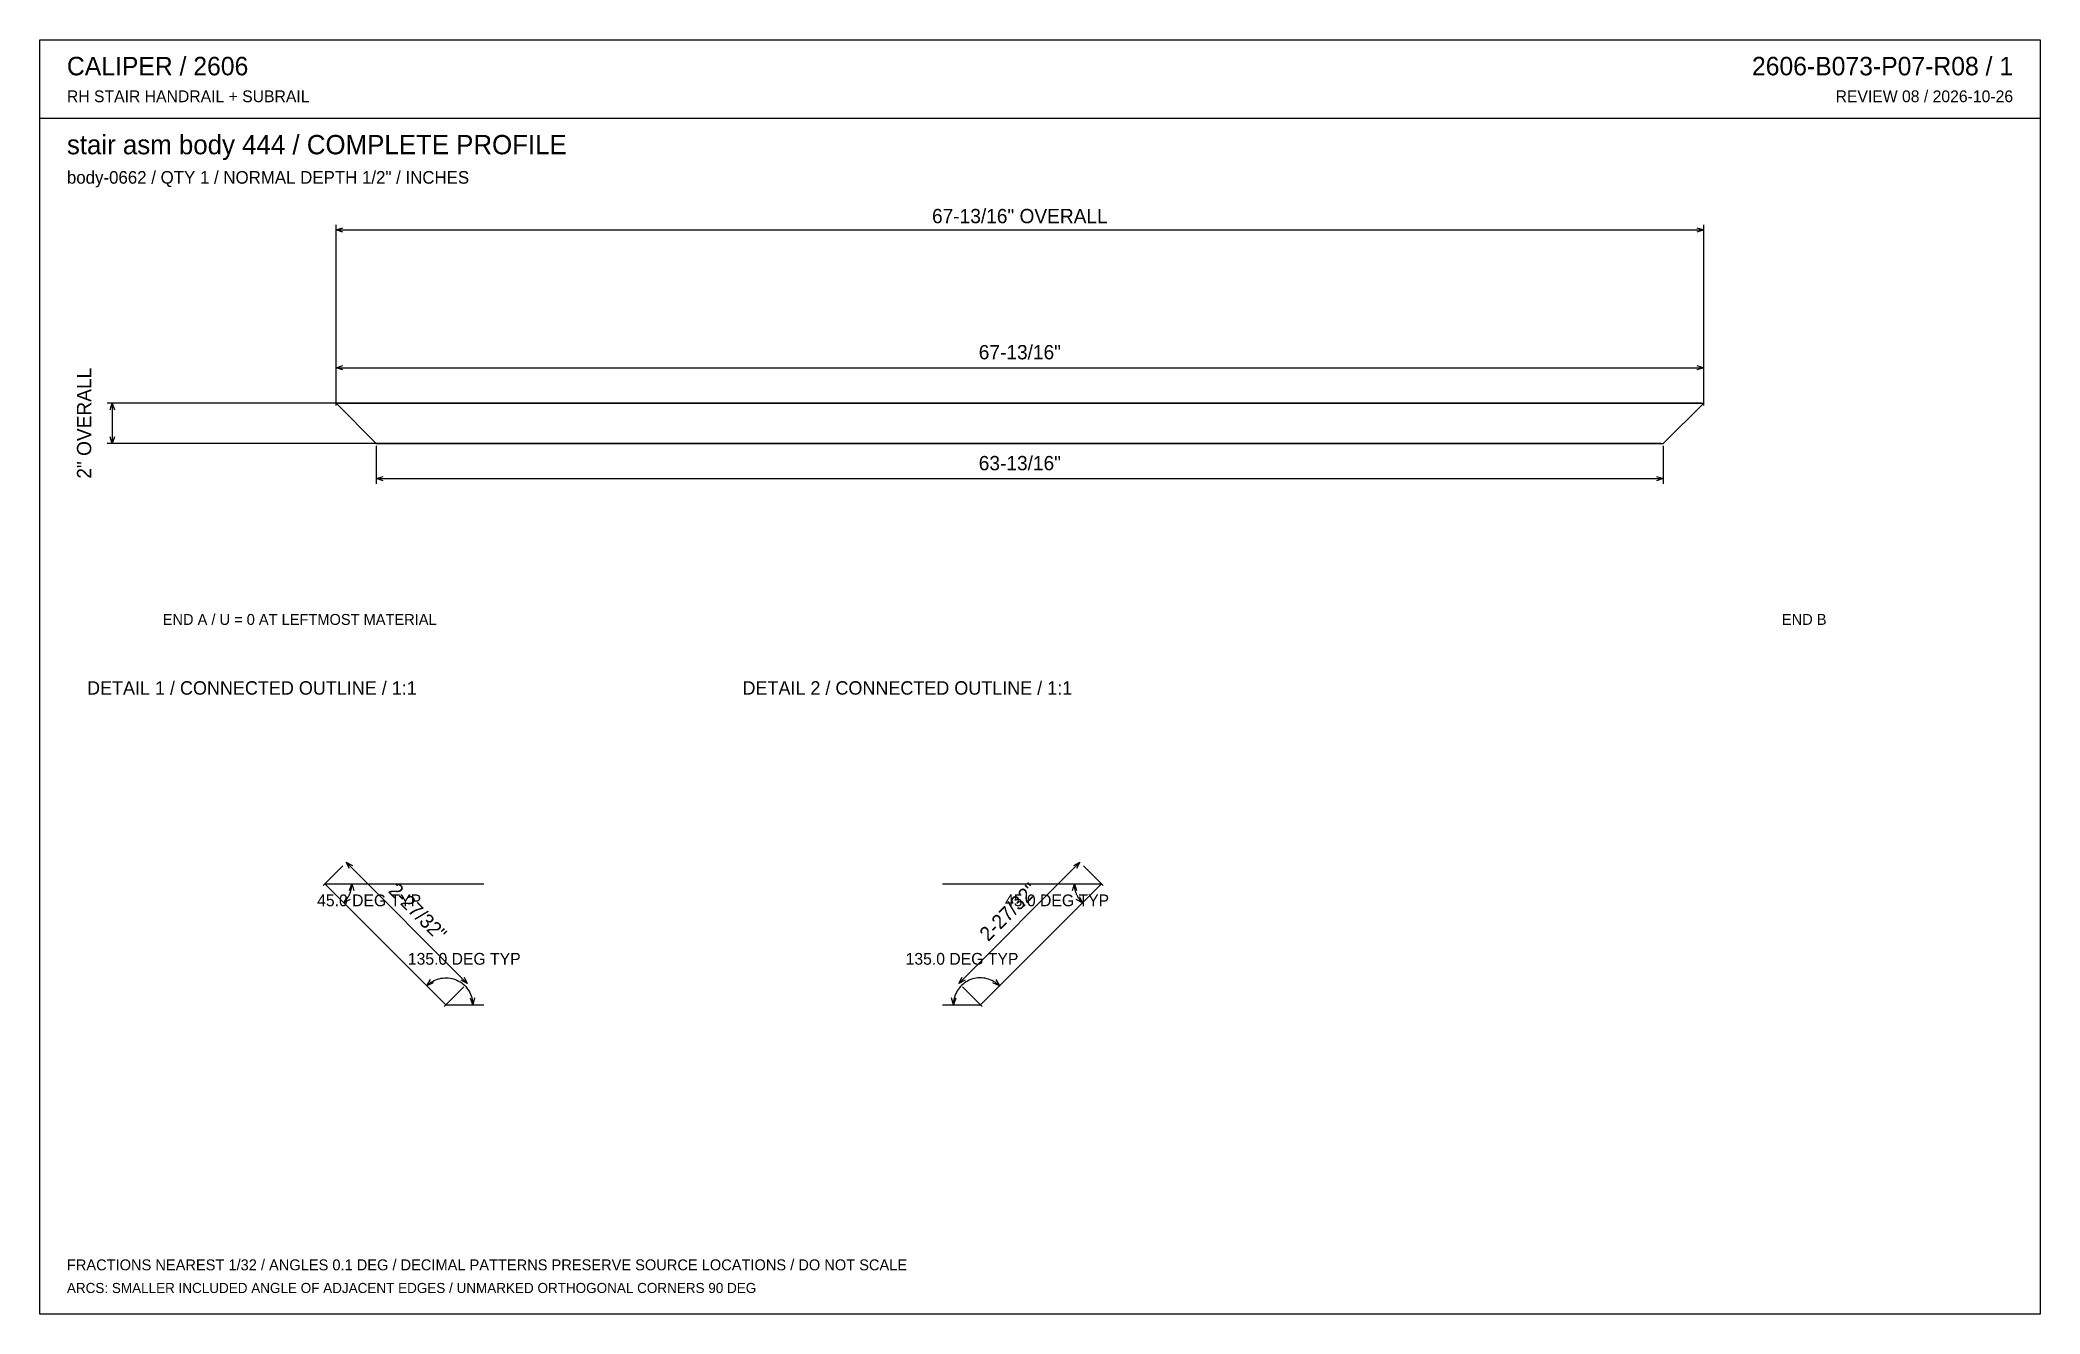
# Model space of a CAD drawing. Header units: inches. Extents: x 0.5 to 33.5, y 0.5 to 21.5.
import ezdxf
from ezdxf.enums import TextEntityAlignment as Align

# ---------------------------------------------------------------- set-up
doc = ezdxf.new("R2010")
doc.units = ezdxf.units.IN
doc.header["$MEASUREMENT"] = 0

msp = doc.modelspace()

# ---------------------------------------------------------------- linework, layer by layer
at = {"layer": 'ANNOTATION'}
for p, q in [((5.365, 15.569), (5.365, 18.472)), ((5.365, 18.389), (5.476, 18.424)), ((5.365, 18.389), (27.969, 18.389)), ((5.476, 18.354), (5.365, 18.389)), ((27.858, 18.424), (27.969, 18.389)), ((27.969, 18.389), (27.858, 18.354)), ((27.969, 15.569), (27.969, 18.472)), ((5.365, 16.111), (5.476, 16.146)), ((5.365, 16.111), (27.969, 16.111)), ((5.476, 16.076), (5.365, 16.111)), ((5.365, 15.486), (5.365, 16.028)), ((27.858, 16.146), (27.969, 16.111)), ((27.969, 16.111), (27.858, 16.076)), ((27.969, 15.486), (27.969, 16.028)), ((27.927, 15.528), (1.583, 15.528)), ((1.632, 15.417), (1.667, 15.528)), ((1.667, 15.528), (1.667, 14.861)), ((1.667, 15.528), (1.701, 15.417)), ((1.667, 14.861), (1.632, 14.972)), ((1.701, 14.972), (1.667, 14.861)), ((27.26, 14.861), (1.583, 14.861)), ((6.031, 14.819), (6.031, 14.194)), ((27.302, 14.819), (27.302, 14.194)), ((6.031, 14.278), (6.142, 14.312)), ((6.031, 14.278), (27.302, 14.278)), ((6.142, 14.243), (6.031, 14.278)), ((27.191, 14.312), (27.302, 14.278)), ((27.302, 14.278), (27.191, 14.243)), ((5.534, 7.937), (7.534, 5.937)), ((5.588, 7.834), (5.534, 7.937)), ((5.534, 7.937), (5.637, 7.883)), ((15.66, 5.937), (17.66, 7.937)), ((17.557, 7.883), (17.66, 7.937)), ((17.66, 7.937), (17.606, 7.834)), ((5.151, 7.554), (5.475, 7.878)), ((18.043, 7.554), (17.719, 7.878)), ((5.495, 7.269), (5.548, 7.373)), ((5.597, 7.324), (5.495, 7.269)), ((5.495, 7.269), (5.502, 7.276)), ((5.502, 7.276), (5.509, 7.283)), ((5.509, 7.283), (5.515, 7.291)), ((5.515, 7.291), (5.522, 7.298)), ((5.522, 7.298), (5.528, 7.306)), ((5.528, 7.306), (5.534, 7.314)), ((5.534, 7.314), (5.54, 7.322)), ((5.54, 7.322), (5.546, 7.33)), ((5.546, 7.33), (5.551, 7.338)), ((5.551, 7.338), (5.557, 7.347)), ((5.557, 7.347), (5.562, 7.355)), ((5.562, 7.355), (5.567, 7.364)), ((5.567, 7.364), (5.572, 7.373)), ((5.572, 7.373), (5.577, 7.382)), ((5.577, 7.382), (5.581, 7.39)), ((5.581, 7.39), (5.585, 7.4)), ((5.585, 7.4), (5.589, 7.409)), ((5.589, 7.473), (5.625, 7.583)), ((5.589, 7.409), (5.593, 7.418)), ((5.593, 7.418), (5.597, 7.427)), ((5.597, 7.427), (5.6, 7.437)), ((5.6, 7.437), (5.603, 7.446)), ((5.603, 7.446), (5.606, 7.456)), ((5.606, 7.456), (5.609, 7.465)), ((5.609, 7.465), (5.612, 7.475)), ((5.612, 7.475), (5.614, 7.484)), ((5.614, 7.484), (5.616, 7.494)), ((5.616, 7.494), (5.618, 7.504)), ((5.618, 7.504), (5.62, 7.514)), ((5.62, 7.514), (5.621, 7.524)), ((5.621, 7.524), (5.622, 7.534)), ((5.622, 7.534), (5.623, 7.543)), ((5.623, 7.543), (5.624, 7.553)), ((5.624, 7.553), (5.625, 7.563)), ((5.625, 7.573), (5.625, 7.583)), ((5.625, 7.583), (5.658, 7.472)), ((5.625, 7.563), (5.625, 7.573)), ((17.536, 7.472), (17.569, 7.583)), ((17.57, 7.573), (17.569, 7.583)), ((17.569, 7.583), (17.605, 7.473)), ((17.57, 7.563), (17.57, 7.573)), ((17.57, 7.553), (17.57, 7.563)), ((17.571, 7.543), (17.57, 7.553)), ((17.572, 7.534), (17.571, 7.543)), ((17.573, 7.524), (17.572, 7.534)), ((17.575, 7.514), (17.573, 7.524)), ((17.577, 7.504), (17.575, 7.514)), ((17.578, 7.494), (17.577, 7.504)), ((17.581, 7.484), (17.578, 7.494)), ((17.583, 7.475), (17.581, 7.484)), ((17.585, 7.465), (17.583, 7.475)), ((17.588, 7.456), (17.585, 7.465)), ((17.591, 7.446), (17.588, 7.456)), ((17.594, 7.437), (17.591, 7.446)), ((17.598, 7.427), (17.594, 7.437)), ((17.7, 7.269), (17.597, 7.324)), ((17.601, 7.418), (17.598, 7.427)), ((17.605, 7.409), (17.601, 7.418)), ((17.609, 7.4), (17.605, 7.409)), ((17.613, 7.39), (17.609, 7.4)), ((17.618, 7.382), (17.613, 7.39)), ((17.623, 7.373), (17.618, 7.382)), ((17.627, 7.364), (17.623, 7.373)), ((17.632, 7.355), (17.627, 7.364)), ((17.638, 7.347), (17.632, 7.355)), ((17.643, 7.338), (17.638, 7.347)), ((17.649, 7.33), (17.643, 7.338)), ((17.647, 7.373), (17.7, 7.269)), ((17.654, 7.322), (17.649, 7.33)), ((17.66, 7.314), (17.654, 7.322)), ((17.666, 7.306), (17.66, 7.314)), ((17.673, 7.298), (17.666, 7.306)), ((17.679, 7.291), (17.673, 7.298)), ((17.686, 7.283), (17.679, 7.291)), ((17.693, 7.276), (17.686, 7.283)), ((17.7, 7.269), (17.693, 7.276)), ((6.866, 5.898), (6.924, 5.999)), ((6.911, 5.937), (6.936, 5.954)), ((6.936, 5.954), (6.961, 5.97)), ((6.961, 5.97), (6.988, 5.984)), ((6.988, 5.984), (7.015, 5.996)), ((7.015, 5.996), (7.043, 6.006)), ((7.043, 6.006), (7.072, 6.014)), ((7.072, 6.014), (7.101, 6.021)), ((7.101, 6.021), (7.131, 6.025)), ((7.131, 6.025), (7.161, 6.027)), ((7.161, 6.027), (7.191, 6.028)), ((7.191, 6.028), (7.22, 6.026)), ((7.22, 6.026), (7.25, 6.022)), ((7.25, 6.022), (7.279, 6.017)), ((7.279, 6.017), (7.308, 6.009)), ((7.308, 6.009), (7.337, 5.999)), ((7.337, 5.999), (7.364, 5.988)), ((7.364, 5.988), (7.391, 5.975)), ((7.391, 5.975), (7.417, 5.96)), ((7.417, 5.96), (7.442, 5.943)), ((7.534, 5.937), (7.431, 5.991)), ((7.48, 6.04), (7.534, 5.937)), ((15.66, 5.937), (15.714, 6.04)), ((15.763, 5.991), (15.66, 5.937)), ((15.777, 5.96), (15.753, 5.943)), ((15.803, 5.975), (15.777, 5.96)), ((15.83, 5.988), (15.803, 5.975)), ((15.858, 5.999), (15.83, 5.988)), ((15.886, 6.009), (15.858, 5.999)), ((15.915, 6.017), (15.886, 6.009)), ((15.944, 6.022), (15.915, 6.017)), ((15.974, 6.026), (15.944, 6.022)), ((16.004, 6.028), (15.974, 6.026)), ((16.034, 6.027), (16.004, 6.028)), ((16.064, 6.025), (16.034, 6.027)), ((16.093, 6.021), (16.064, 6.025)), ((16.122, 6.014), (16.093, 6.021)), ((16.151, 6.006), (16.122, 6.014)), ((16.179, 5.996), (16.151, 6.006)), ((16.207, 5.984), (16.179, 5.996)), ((16.233, 5.97), (16.207, 5.984)), ((16.259, 5.954), (16.233, 5.97)), ((16.283, 5.937), (16.259, 5.954)), ((16.271, 5.999), (16.328, 5.898)), ((6.971, 5.948), (6.866, 5.898)), ((6.866, 5.898), (6.888, 5.918)), ((6.888, 5.918), (6.911, 5.937)), ((7.151, 5.554), (7.475, 5.878)), ((7.442, 5.943), (7.465, 5.925)), ((7.465, 5.925), (7.488, 5.905)), ((7.488, 5.905), (7.509, 5.883)), ((7.509, 5.883), (7.528, 5.86)), ((7.528, 5.86), (7.546, 5.836)), ((7.546, 5.836), (7.562, 5.811)), ((7.562, 5.811), (7.577, 5.785)), ((7.577, 5.785), (7.589, 5.758)), ((7.625, 5.583), (7.587, 5.693)), ((7.589, 5.758), (7.6, 5.73)), ((7.6, 5.73), (7.609, 5.702)), ((7.609, 5.702), (7.616, 5.672)), ((7.616, 5.672), (7.621, 5.643)), ((7.621, 5.643), (7.624, 5.613)), ((7.656, 5.696), (7.625, 5.583)), ((15.569, 5.583), (15.538, 5.696)), ((15.608, 5.693), (15.569, 5.583)), ((15.573, 5.643), (15.57, 5.613)), ((15.578, 5.672), (15.573, 5.643)), ((15.585, 5.702), (15.578, 5.672)), ((15.594, 5.73), (15.585, 5.702)), ((15.605, 5.758), (15.594, 5.73)), ((15.618, 5.785), (15.605, 5.758)), ((15.632, 5.811), (15.618, 5.785)), ((15.649, 5.836), (15.632, 5.811)), ((15.666, 5.86), (15.649, 5.836)), ((15.686, 5.883), (15.666, 5.86)), ((15.707, 5.905), (15.686, 5.883)), ((15.729, 5.925), (15.707, 5.905)), ((16.043, 5.554), (15.719, 5.878)), ((15.753, 5.943), (15.729, 5.925)), ((16.328, 5.898), (16.223, 5.948)), ((16.306, 5.918), (16.283, 5.937)), ((16.328, 5.898), (16.306, 5.918)), ((7.624, 5.613), (7.625, 5.583)), ((15.57, 5.613), (15.569, 5.583))]:
    msp.add_line(p, q, dxfattribs=at)
at = {"layer": 'OUTLINE'}
for p, q in [((0.472, 21.528), (33.528, 21.528)), ((0.472, 0.472), (0.472, 21.528)), ((33.528, 21.528), (33.528, 0.472)), ((0.472, 20.236), (33.528, 20.236)), ((5.365, 15.528), (27.969, 15.528)), ((6.031, 14.861), (5.365, 15.528)), ((27.969, 15.528), (27.302, 14.861)), ((6.031, 14.861), (27.302, 14.861)), ((5.181, 7.583), (7.806, 7.583)), ((7.181, 5.583), (5.181, 7.583)), ((15.389, 7.583), (18.014, 7.583)), ((18.014, 7.583), (16.014, 5.583)), ((7.181, 5.583), (7.806, 5.583)), ((15.389, 5.583), (16.014, 5.583)), ((33.528, 0.472), (0.472, 0.472))]:
    msp.add_line(p, q, dxfattribs=at)

# ---------------------------------------------------------------- texts
at = {"layer": 'ANNOTATION'}
for s, height, p in [('CALIPER / 2606', 0.30556, (0.917, 20.944)), ('RH STAIR HANDRAIL + SUBRAIL', 0.19444, (0.917, 20.5)), ('stair asm body 444 / COMPLETE PROFILE', 0.31944, (0.917, 19.639)), ('body-0662 / QTY 1 / NORMAL DEPTH 1/2" / INCHES', 0.20833, (0.917, 19.153)), ('END A / U = 0 AT LEFTMOST MATERIAL', 0.18056, (2.5, 11.861)), ('DETAIL 1 / CONNECTED OUTLINE / 1:1', 0.22222, (1.25, 10.708)), ('DETAIL 2 / CONNECTED OUTLINE / 1:1', 0.22222, (12.083, 10.708)), ('FRACTIONS NEAREST 1/32 / ANGLES 0.1 DEG / DECIMAL PATTERNS PRESERVE SOURCE LOCATIONS / DO NOT SCALE', 0.18056, (0.917, 1.194)), ('ARCS: SMALLER INCLUDED ANGLE OF ADJACENT EDGES / UNMARKED ORTHOGONAL CORNERS 90 DEG', 0.16667, (0.917, 0.819))]:
    msp.add_text(s, height=height, dxfattribs=at).set_placement(p)
for s, height, p in [('2606-B073-P07-R08 / 1', 0.30556, (33.083, 20.944)), ('REVIEW 08 / 2026-10-26', 0.19444, (33.083, 20.5)), ('END B', 0.1806, (30, 11.861))]:
    msp.add_text(s, height=height, dxfattribs=at).set_placement(p, align=Align.RIGHT)
for s, height, p in [('67-13/16" OVERALL', 0.23611, (16.667, 18.5)), ('67-13/16"', 0.2361, (16.667, 16.25)), ('63-13/16"', 0.2361, (16.667, 14.417)), ('45.0 DEG TYP', 0.19444, (5.912, 7.211)), ('45.0 DEG TYP', 0.19444, (17.282, 7.211)), ('135.0 DEG TYP', 0.19444, (7.484, 6.245)), ('135.0 DEG TYP', 0.19444, (15.711, 6.245))]:
    msp.add_text(s, height=height, dxfattribs=at).set_placement(p, align=Align.CENTER)
for s, rotation, p in [('2" OVERALL', 90, (1.319, 15.194)), ('2-27/32"', 45, (16.562, 7.035)), ('2-27/32"', -45, (6.632, 7.035))]:
    msp.add_text(s, height=0.2361, rotation=rotation, dxfattribs=at).set_placement(p, align=Align.CENTER)

doc.saveas('drawing.dxf')
